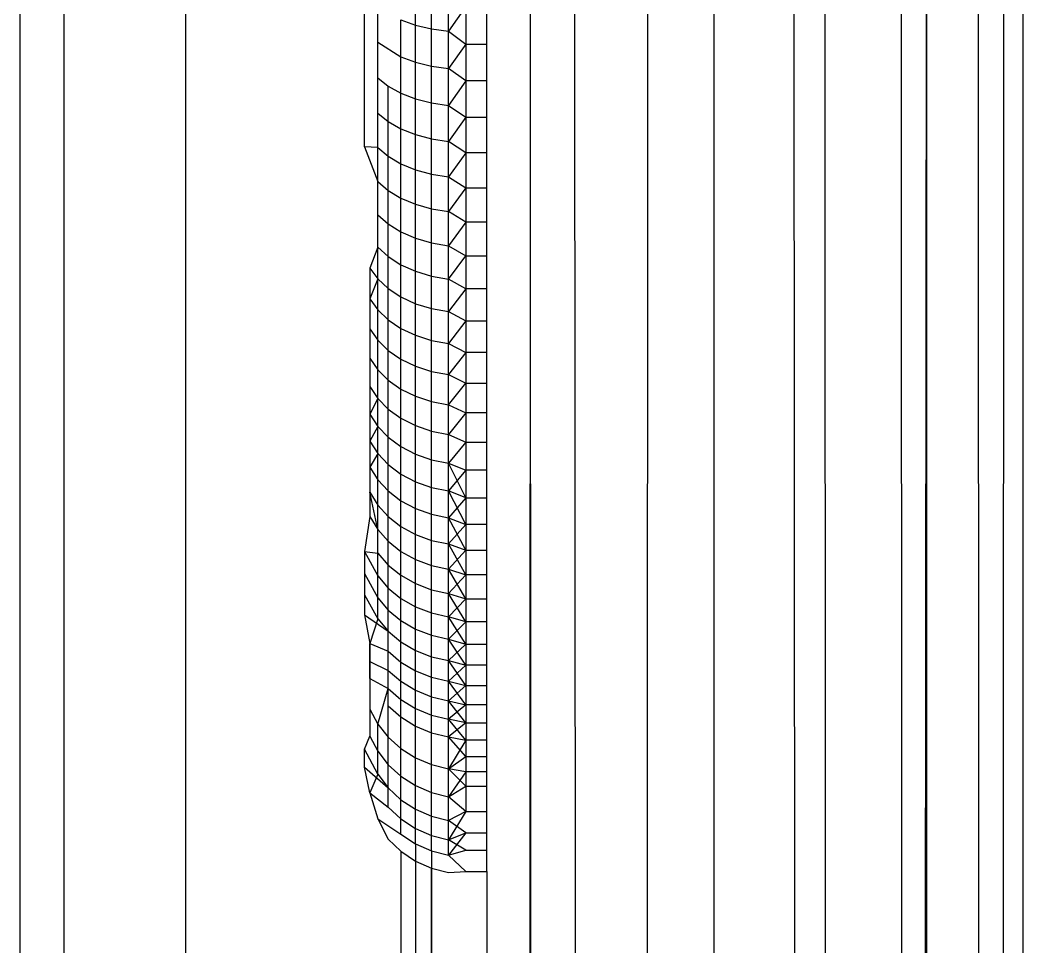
# Model space of a CAD drawing. Header units: inches. Extents: x 17 to 4615, y 5 to 3256.
# Drawn here: x 739.832 to 741.767, y 2413.716 to 2415.503 of the extents above; entities that cross this region are included whole.
import ezdxf

# ---------------------------------------------------------------- set-up
doc = ezdxf.new("R2010")
doc.units = ezdxf.units.IN
doc.header["$MEASUREMENT"] = 0

msp = doc.modelspace()

# ---------------------------------------------------------------- linework, layer by layer
for p, q in [((739.8324, 2243.9742), (739.8324, 2589.912)), ((739.9166, 2589.876), (739.9166, 2244.0102)), ((740.1524, 2244.111), (740.1524, 2589.7753)), ((741.3839, 2416.6283), (741.4482, 2244.6646)), ((740.9998, 2244.473), (741.0432, 2416.5979)), ((741.2124, 2244.5638), (741.1707, 2416.6)), ((740.9014, 2416.5526), (740.9998, 2244.473)), ((740.4969, 2415.2584), (740.4969, 2415.8308)), ((741.5476, 2373.0583), (741.5806, 2415.7614)), ((741.5806, 2415.7614), (741.594, 2244.7269)), ((741.7243, 2325.7594), (741.6808, 2415.7651)), ((741.7289, 2415.7669), (741.7243, 2325.7594)), ((741.7667, 2415.7683), (741.7667, 2244.8007)), ((740.7651, 2244.3727), (740.8169, 2415.6023)), ((740.8715, 2244.4182), (740.8169, 2415.6023)), ((741.3247, 2415.6023), (741.4482, 2244.6646)), ((741.5476, 2373.0583), (741.5324, 2415.6023)), ((740.595, 2415.4933), (740.595, 2415.5659)), ((740.6258, 2415.4859), (740.6258, 2415.5588)), ((740.6585, 2415.4814), (740.6585, 2415.5544)), ((740.5223, 2415.4603), (740.5223, 2415.5304)), ((740.6922, 2415.529), (740.6585, 2415.4814)), ((740.6922, 2415.529), (740.6922, 2415.4568)), ((740.7324, 2415.4568), (740.7324, 2415.529)), ((740.567, 2415.5034), (740.595, 2415.4933)), ((740.567, 2415.4323), (740.567, 2415.5034)), ((740.595, 2415.4933), (740.6258, 2415.4859)), ((740.595, 2415.4218), (740.595, 2415.4933)), ((740.6258, 2415.4859), (740.6585, 2415.4814)), ((740.6258, 2415.4141), (740.6258, 2415.4859)), ((740.6585, 2415.4094), (740.6585, 2415.4814)), ((740.6585, 2415.4814), (740.6922, 2415.4568)), ((740.5223, 2415.4603), (740.567, 2415.4323)), ((740.5223, 2415.3914), (740.5223, 2415.4603)), ((740.6922, 2415.4568), (740.6585, 2415.4094)), ((740.6922, 2415.4568), (740.7324, 2415.4568)), ((740.6922, 2415.4568), (740.6922, 2415.3857)), ((740.7324, 2415.3857), (740.7324, 2415.4568)), ((740.567, 2415.4323), (740.595, 2415.4218)), ((740.567, 2415.3624), (740.567, 2415.4323)), ((740.595, 2415.4218), (740.6258, 2415.4141)), ((740.595, 2415.3515), (740.595, 2415.4218)), ((740.6258, 2415.4141), (740.6585, 2415.4094)), ((740.6258, 2415.3435), (740.6258, 2415.4141)), ((740.6585, 2415.3386), (740.6585, 2415.4094)), ((740.6922, 2415.3857), (740.6585, 2415.4094)), ((740.5223, 2415.3914), (740.5425, 2415.3758)), ((740.5223, 2415.3237), (740.5223, 2415.3914)), ((740.5425, 2415.3758), (740.567, 2415.3624)), ((740.5425, 2415.3075), (740.5425, 2415.3758)), ((740.6922, 2415.3857), (740.6585, 2415.3386)), ((740.7324, 2415.3857), (740.6922, 2415.3857)), ((740.6922, 2415.3857), (740.6922, 2415.3158)), ((740.7324, 2415.3158), (740.7324, 2415.3857)), ((740.567, 2415.3624), (740.595, 2415.3515)), ((740.567, 2415.2936), (740.567, 2415.3624)), ((740.595, 2415.3515), (740.6258, 2415.3435)), ((740.595, 2415.2824), (740.595, 2415.3515)), ((740.6258, 2415.3435), (740.6585, 2415.3386)), ((740.6258, 2415.2741), (740.6258, 2415.3435)), ((740.6585, 2415.2691), (740.6585, 2415.3386)), ((740.6585, 2415.3386), (740.6922, 2415.3158)), ((740.5223, 2415.3237), (740.5425, 2415.3075)), ((740.5223, 2415.2571), (740.5223, 2415.3237)), ((740.5425, 2415.3075), (740.567, 2415.2936)), ((740.5425, 2415.2405), (740.5425, 2415.3075)), ((740.6922, 2415.3158), (740.6585, 2415.2691)), ((740.6922, 2415.3158), (740.7324, 2415.3158)), ((740.6922, 2415.3158), (740.6922, 2415.2471)), ((740.7324, 2415.2471), (740.7324, 2415.3158)), ((740.567, 2415.2936), (740.595, 2415.2824)), ((740.567, 2415.2261), (740.567, 2415.2936)), ((740.595, 2415.2824), (740.6258, 2415.2741)), ((740.595, 2415.2145), (740.595, 2415.2824)), ((740.4969, 2415.2584), (740.5223, 2415.1919)), ((740.5223, 2415.2571), (740.4969, 2415.2584)), ((740.6258, 2415.2741), (740.6585, 2415.2691)), ((740.6258, 2415.206), (740.6258, 2415.2741)), ((740.6585, 2415.2008), (740.6585, 2415.2691)), ((740.6922, 2415.2471), (740.6585, 2415.2691)), ((740.5223, 2415.2571), (740.5425, 2415.2405)), ((740.5223, 2415.1919), (740.5223, 2415.2571)), ((740.5425, 2415.2405), (740.567, 2415.2261)), ((740.5425, 2415.1747), (740.5425, 2415.2405)), ((740.6922, 2415.2471), (740.6585, 2415.2008)), ((740.7324, 2415.2471), (740.6922, 2415.2471)), ((740.6922, 2415.2471), (740.6922, 2415.1796)), ((740.7324, 2415.1796), (740.7324, 2415.2471)), ((740.567, 2415.2261), (740.595, 2415.2145)), ((740.567, 2415.1599), (740.567, 2415.2261)), ((740.595, 2415.2145), (740.6258, 2415.206)), ((740.595, 2415.1479), (740.595, 2415.2145)), ((740.6258, 2415.206), (740.6585, 2415.2008)), ((740.6258, 2415.1391), (740.6258, 2415.206)), ((740.6585, 2415.1337), (740.6585, 2415.2008)), ((740.6585, 2415.2008), (740.6922, 2415.1796)), ((740.5223, 2415.1919), (740.5425, 2415.1747)), ((740.5223, 2415.1279), (740.5223, 2415.1919)), ((740.5425, 2415.1747), (740.567, 2415.1599)), ((740.5425, 2415.1102), (740.5425, 2415.1747)), ((740.6922, 2415.1796), (740.6585, 2415.1337)), ((740.6922, 2415.1796), (740.7324, 2415.1796)), ((740.6922, 2415.1796), (740.6922, 2415.1135)), ((740.7324, 2415.1135), (740.7324, 2415.1796)), ((740.567, 2415.1599), (740.595, 2415.1479)), ((740.567, 2415.095), (740.567, 2415.1599)), ((740.595, 2415.1479), (740.6258, 2415.1391)), ((740.595, 2415.0827), (740.595, 2415.1479)), ((740.5223, 2415.1279), (740.5425, 2415.1102)), ((740.5223, 2415.0653), (740.5223, 2415.1279)), ((740.6258, 2415.1391), (740.6585, 2415.1337)), ((740.6258, 2415.0736), (740.6258, 2415.1391)), ((740.6585, 2415.0681), (740.6585, 2415.1337)), ((740.6922, 2415.1135), (740.6585, 2415.1337)), ((740.5425, 2415.1102), (740.567, 2415.095)), ((740.5425, 2415.0471), (740.5425, 2415.1102)), ((740.6922, 2415.1135), (740.6585, 2415.0681)), ((740.7324, 2415.1135), (740.6922, 2415.1135)), ((740.6922, 2415.1135), (740.6922, 2415.0486)), ((740.7324, 2415.0486), (740.7324, 2415.1135)), ((740.567, 2415.095), (740.595, 2415.0827)), ((740.567, 2415.0315), (740.567, 2415.095)), ((740.5223, 2415.0653), (740.507, 2415.0249)), ((740.5223, 2415.0653), (740.5425, 2415.0471)), ((740.5223, 2415.0041), (740.5223, 2415.0653)), ((740.595, 2415.0827), (740.6258, 2415.0736)), ((740.595, 2415.0188), (740.595, 2415.0827)), ((740.6258, 2415.0736), (740.6585, 2415.0681)), ((740.6258, 2415.0095), (740.6258, 2415.0736)), ((740.6585, 2415.0038), (740.6585, 2415.0681)), ((740.6585, 2415.0681), (740.6922, 2415.0486)), ((740.5425, 2415.0471), (740.567, 2415.0315)), ((740.5425, 2414.9854), (740.5425, 2415.0471)), ((740.6585, 2415.0038), (740.6922, 2415.0486)), ((740.6922, 2415.0486), (740.7324, 2415.0486)), ((740.6922, 2415.0486), (740.6922, 2414.9851)), ((740.7324, 2414.9851), (740.7324, 2415.0486)), ((740.567, 2415.0315), (740.595, 2415.0188)), ((740.567, 2414.9693), (740.567, 2415.0315)), ((740.507, 2415.0249), (740.5223, 2415.0041)), ((740.507, 2415.0249), (740.507, 2414.9656)), ((740.595, 2415.0188), (740.6258, 2415.0095)), ((740.595, 2414.9563), (740.595, 2415.0188)), ((740.6258, 2415.0095), (740.6585, 2415.0038)), ((740.6258, 2414.9467), (740.6258, 2415.0095)), ((740.5223, 2415.0041), (740.507, 2414.9656)), ((740.5223, 2415.0041), (740.5425, 2414.9854)), ((740.5223, 2414.9443), (740.5223, 2415.0041)), ((740.6585, 2414.9409), (740.6585, 2415.0038)), ((740.6922, 2414.9851), (740.6585, 2415.0038)), ((740.5425, 2414.9854), (740.567, 2414.9693)), ((740.5425, 2414.9251), (740.5425, 2414.9854)), ((740.567, 2414.9693), (740.595, 2414.9563)), ((740.567, 2414.9086), (740.567, 2414.9693)), ((740.6922, 2414.9851), (740.6585, 2414.9409)), ((740.7324, 2414.9851), (740.6922, 2414.9851)), ((740.6922, 2414.9851), (740.6922, 2414.9231)), ((740.7324, 2414.9231), (740.7324, 2414.9851)), ((740.507, 2414.9656), (740.5223, 2414.9443)), ((740.507, 2414.9656), (740.507, 2414.9077)), ((740.595, 2414.9563), (740.6258, 2414.9467)), ((740.595, 2414.8953), (740.595, 2414.9563)), ((740.5223, 2414.9443), (740.5425, 2414.9251)), ((740.5223, 2414.8859), (740.5223, 2414.9443)), ((740.6258, 2414.9467), (740.6585, 2414.9409)), ((740.6258, 2414.8855), (740.6258, 2414.9467)), ((740.6585, 2414.8795), (740.6585, 2414.9409)), ((740.6585, 2414.9409), (740.6922, 2414.9231)), ((740.5425, 2414.9251), (740.567, 2414.9086)), ((740.5425, 2414.8663), (740.5425, 2414.9251)), ((740.6922, 2414.9231), (740.6585, 2414.8795)), ((740.6922, 2414.9231), (740.7324, 2414.9231)), ((740.6922, 2414.9231), (740.6922, 2414.8624)), ((740.7324, 2414.8624), (740.7324, 2414.9231)), ((740.507, 2414.9077), (740.5223, 2414.8859)), ((740.507, 2414.9077), (740.507, 2414.8513)), ((740.567, 2414.9086), (740.595, 2414.8953)), ((740.567, 2414.8494), (740.567, 2414.9086)), ((740.595, 2414.8953), (740.6258, 2414.8855)), ((740.595, 2414.8357), (740.595, 2414.8953)), ((740.5223, 2414.8859), (740.5425, 2414.8663)), ((740.5223, 2414.829), (740.5223, 2414.8859)), ((740.6258, 2414.8855), (740.6585, 2414.8795)), ((740.6258, 2414.8257), (740.6258, 2414.8855)), ((740.6585, 2414.8195), (740.6585, 2414.8795)), ((740.6585, 2414.8795), (740.6922, 2414.8624)), ((740.5425, 2414.8663), (740.567, 2414.8494)), ((740.5425, 2414.8089), (740.5425, 2414.8663)), ((740.6922, 2414.8624), (740.6585, 2414.8195)), ((740.7324, 2414.8624), (740.6922, 2414.8624)), ((740.6922, 2414.8624), (740.6922, 2414.8033)), ((740.7324, 2414.8033), (740.7324, 2414.8624)), ((740.507, 2414.8513), (740.5223, 2414.829)), ((740.507, 2414.8513), (740.507, 2414.7965)), ((740.567, 2414.8494), (740.595, 2414.8357)), ((740.567, 2414.7916), (740.567, 2414.8494)), ((740.595, 2414.8357), (740.6258, 2414.8257)), ((740.595, 2414.7777), (740.595, 2414.8357)), ((740.5223, 2414.829), (740.5425, 2414.8089)), ((740.5223, 2414.7736), (740.5223, 2414.829)), ((740.6258, 2414.8257), (740.6585, 2414.8195)), ((740.6258, 2414.7674), (740.6258, 2414.8257)), ((740.6585, 2414.7611), (740.6585, 2414.8195)), ((740.6585, 2414.8195), (740.6922, 2414.8033)), ((740.507, 2414.7965), (740.5223, 2414.7736)), ((740.507, 2414.7965), (740.507, 2414.7431)), ((740.5425, 2414.8089), (740.567, 2414.7916)), ((740.5425, 2414.7531), (740.5425, 2414.8089)), ((740.6585, 2414.7611), (740.6922, 2414.8033)), ((740.6922, 2414.8033), (740.7324, 2414.8033)), ((740.6922, 2414.8033), (740.6922, 2414.7456)), ((740.7324, 2414.7456), (740.7324, 2414.8033)), ((740.567, 2414.7916), (740.595, 2414.7777)), ((740.567, 2414.7355), (740.567, 2414.7916)), ((740.595, 2414.7777), (740.6258, 2414.7674)), ((740.595, 2414.7212), (740.595, 2414.7777)), ((740.5223, 2414.7736), (740.507, 2414.7431)), ((740.5223, 2414.7736), (740.5425, 2414.7531)), ((740.5223, 2414.7198), (740.5223, 2414.7736)), ((740.6258, 2414.7674), (740.6585, 2414.7611)), ((740.6258, 2414.7107), (740.6258, 2414.7674)), ((740.6585, 2414.7042), (740.6585, 2414.7611)), ((740.6585, 2414.7611), (740.6922, 2414.7456)), ((740.507, 2414.7431), (740.5223, 2414.7198)), ((740.507, 2414.7431), (740.507, 2414.6914)), ((740.5425, 2414.7531), (740.567, 2414.7355)), ((740.5425, 2414.6989), (740.5425, 2414.7531)), ((740.6922, 2414.7456), (740.6585, 2414.7042)), ((740.7324, 2414.7456), (740.6922, 2414.7456)), ((740.6922, 2414.7456), (740.6922, 2414.6895)), ((740.7324, 2414.6895), (740.7324, 2414.7456)), ((740.5223, 2414.7198), (740.507, 2414.6914)), ((740.5223, 2414.7198), (740.5425, 2414.6989)), ((740.5223, 2414.6676), (740.5223, 2414.7198)), ((740.567, 2414.7355), (740.595, 2414.7212)), ((740.567, 2414.6809), (740.567, 2414.7355)), ((740.595, 2414.7212), (740.6258, 2414.7107)), ((740.595, 2414.6663), (740.595, 2414.7212)), ((740.5425, 2414.6989), (740.567, 2414.6809)), ((740.5425, 2414.6462), (740.5425, 2414.6989)), ((740.6258, 2414.7107), (740.6585, 2414.7042)), ((740.6258, 2414.6555), (740.6258, 2414.7107)), ((740.6585, 2414.649), (740.6585, 2414.7042)), ((740.6585, 2414.7042), (740.6922, 2414.6895)), ((740.507, 2414.6914), (740.5223, 2414.6676)), ((740.507, 2414.6914), (740.507, 2414.6412)), ((740.567, 2414.6809), (740.595, 2414.6663)), ((740.567, 2414.6279), (740.567, 2414.6809)), ((740.6922, 2414.6895), (740.6585, 2414.649)), ((740.6922, 2414.6895), (740.7324, 2414.6895)), ((740.6922, 2414.6895), (740.6922, 2414.635)), ((740.7324, 2414.635), (740.7324, 2414.6895)), ((740.5223, 2414.6676), (740.507, 2414.6412)), ((740.5223, 2414.6676), (740.5425, 2414.6462)), ((740.5223, 2414.617), (740.5223, 2414.6676)), ((740.595, 2414.6663), (740.6258, 2414.6555)), ((740.595, 2414.613), (740.595, 2414.6663)), ((740.507, 2414.6412), (740.5223, 2414.617)), ((740.507, 2414.6412), (740.507, 2414.5927)), ((740.5425, 2414.6462), (740.567, 2414.6279)), ((740.5425, 2414.5952), (740.5425, 2414.6462)), ((740.6258, 2414.6555), (740.6585, 2414.649)), ((740.6258, 2414.602), (740.6258, 2414.6555)), ((740.6585, 2414.5954), (740.6585, 2414.649)), ((740.6585, 2414.649), (740.6922, 2414.635)), ((740.6922, 2414.5821), (740.6585, 2414.649)), ((740.567, 2414.6279), (740.595, 2414.613)), ((740.567, 2414.5765), (740.567, 2414.6279)), ((740.6922, 2414.635), (740.6585, 2414.5954)), ((740.6922, 2414.635), (740.6922, 2414.5821)), ((740.7324, 2414.635), (740.6922, 2414.635)), ((740.7324, 2414.5821), (740.7324, 2414.635)), ((740.5223, 2414.617), (740.5425, 2414.5952)), ((740.5223, 2414.568), (740.5223, 2414.617)), ((740.595, 2414.613), (740.6258, 2414.602)), ((740.595, 2414.5613), (740.595, 2414.613)), ((740.6258, 2414.602), (740.6585, 2414.5954)), ((740.6258, 2414.5502), (740.6258, 2414.602)), ((740.507, 2414.5927), (740.5223, 2414.568)), ((740.507, 2414.5927), (740.507, 2414.5458)), ((740.5223, 2414.5208), (740.507, 2414.5927)), ((740.5425, 2414.5952), (740.567, 2414.5765)), ((740.5425, 2414.5459), (740.5425, 2414.5952)), ((740.6585, 2414.5434), (740.6585, 2414.5954)), ((740.6922, 2414.5308), (740.6585, 2414.5954)), ((740.6922, 2414.5821), (740.6585, 2414.5954)), ((740.6922, 2414.5821), (740.6585, 2414.5434)), ((740.6922, 2414.5821), (740.7324, 2414.5821)), ((740.6922, 2414.5821), (740.6922, 2414.5308)), ((740.7324, 2414.5308), (740.7324, 2414.5821)), ((740.5223, 2414.568), (740.5425, 2414.5459)), ((740.5223, 2414.5208), (740.5223, 2414.568)), ((740.567, 2414.5765), (740.595, 2414.5613)), ((740.567, 2414.5268), (740.567, 2414.5765)), ((740.507, 2414.5458), (740.4969, 2414.4787)), ((740.507, 2414.5458), (740.5223, 2414.5208)), ((740.5425, 2414.5459), (740.567, 2414.5268)), ((740.5425, 2414.4982), (740.5425, 2414.5459)), ((740.595, 2414.5613), (740.6258, 2414.5502)), ((740.595, 2414.5114), (740.595, 2414.5613)), ((740.6258, 2414.5502), (740.6585, 2414.5434)), ((740.6258, 2414.5), (740.6258, 2414.5502)), ((740.6585, 2414.4931), (740.6585, 2414.5434)), ((740.6585, 2414.5434), (740.6922, 2414.5308)), ((740.6922, 2414.4812), (740.6585, 2414.5434)), ((740.567, 2414.5268), (740.595, 2414.5114)), ((740.567, 2414.4788), (740.567, 2414.5268)), ((740.6922, 2414.5308), (740.6585, 2414.4931)), ((740.7324, 2414.5308), (740.6922, 2414.5308)), ((740.6922, 2414.5308), (740.6922, 2414.4812)), ((740.7324, 2414.4812), (740.7324, 2414.5308)), ((740.5223, 2414.5208), (740.5425, 2414.4982)), ((740.5223, 2414.4752), (740.5223, 2414.5208)), ((740.595, 2414.5114), (740.6258, 2414.5)), ((740.595, 2414.4631), (740.595, 2414.5114)), ((740.5425, 2414.4982), (740.567, 2414.4788)), ((740.5425, 2414.4523), (740.5425, 2414.4982)), ((740.6258, 2414.5), (740.6585, 2414.4931)), ((740.6258, 2414.4516), (740.6258, 2414.5)), ((740.6585, 2414.4445), (740.6585, 2414.4931)), ((740.6585, 2414.4931), (740.6922, 2414.4812)), ((740.6922, 2414.4333), (740.6585, 2414.4931)), ((740.4969, 2414.4787), (740.4969, 2414.436)), ((740.4969, 2414.4787), (740.5223, 2414.4313)), ((740.4969, 2414.4787), (740.5223, 2414.4752)), ((740.5223, 2414.4752), (740.5425, 2414.4523)), ((740.5223, 2414.4313), (740.5223, 2414.4752)), ((740.567, 2414.4788), (740.595, 2414.4631)), ((740.567, 2414.4326), (740.567, 2414.4788)), ((740.6922, 2414.4812), (740.6585, 2414.4445)), ((740.6922, 2414.4812), (740.7324, 2414.4812)), ((740.6922, 2414.4812), (740.6922, 2414.4333)), ((740.7324, 2414.4333), (740.7324, 2414.4812)), ((740.5425, 2414.4523), (740.567, 2414.4326)), ((740.5425, 2414.4081), (740.5425, 2414.4523)), ((740.595, 2414.4631), (740.6258, 2414.4516)), ((740.595, 2414.4166), (740.595, 2414.4631)), ((740.6258, 2414.4516), (740.6585, 2414.4445)), ((740.6258, 2414.4049), (740.6258, 2414.4516)), ((740.4969, 2414.436), (740.4969, 2414.3952)), ((740.4969, 2414.436), (740.5223, 2414.3892)), ((740.5223, 2414.4313), (740.5425, 2414.4081)), ((740.5223, 2414.3892), (740.5223, 2414.4313)), ((740.567, 2414.4326), (740.595, 2414.4166)), ((740.567, 2414.3881), (740.567, 2414.4326)), ((740.6585, 2414.3977), (740.6585, 2414.4445)), ((740.6585, 2414.4445), (740.6922, 2414.4333)), ((740.6922, 2414.3872), (740.6585, 2414.4445)), ((740.6922, 2414.4333), (740.6585, 2414.3977)), ((740.7324, 2414.4333), (740.6922, 2414.4333)), ((740.6922, 2414.4333), (740.6922, 2414.3872)), ((740.7324, 2414.3872), (740.7324, 2414.4333)), ((740.5425, 2414.4081), (740.567, 2414.3881)), ((740.5425, 2414.3657), (740.5425, 2414.4081)), ((740.595, 2414.4166), (740.6258, 2414.4049)), ((740.595, 2414.3719), (740.595, 2414.4166)), ((740.4969, 2414.3952), (740.4969, 2414.3563)), ((740.4969, 2414.3952), (740.5223, 2414.3489)), ((740.5223, 2414.3892), (740.5425, 2414.3657)), ((740.5223, 2414.3489), (740.5223, 2414.3892)), ((740.567, 2414.3881), (740.595, 2414.3719)), ((740.567, 2414.3454), (740.567, 2414.3881)), ((740.6258, 2414.4049), (740.6585, 2414.3977)), ((740.6258, 2414.36), (740.6258, 2414.4049)), ((740.6585, 2414.3527), (740.6585, 2414.3977)), ((740.6585, 2414.3977), (740.6922, 2414.3872)), ((740.6922, 2414.3428), (740.6585, 2414.3977)), ((740.595, 2414.3719), (740.6258, 2414.36)), ((740.595, 2414.3289), (740.595, 2414.3719)), ((740.6922, 2414.3872), (740.6585, 2414.3527)), ((740.6922, 2414.3872), (740.7324, 2414.3872)), ((740.6922, 2414.3872), (740.6922, 2414.3428)), ((740.7324, 2414.3428), (740.7324, 2414.3872)), ((740.4969, 2414.3563), (740.507, 2414.301)), ((740.4969, 2414.3563), (740.5425, 2414.325)), ((740.5425, 2414.3657), (740.567, 2414.3454)), ((740.5425, 2414.325), (740.5425, 2414.3657)), ((740.6258, 2414.36), (740.6585, 2414.3527)), ((740.6258, 2414.3169), (740.6258, 2414.36)), ((740.6585, 2414.3095), (740.6585, 2414.3527)), ((740.6922, 2414.3001), (740.6585, 2414.3527)), ((740.6922, 2414.3428), (740.6585, 2414.3527)), ((740.5223, 2414.3489), (740.507, 2414.301)), ((740.5223, 2414.3489), (740.5425, 2414.325)), ((740.567, 2414.3454), (740.595, 2414.3289)), ((740.567, 2414.3045), (740.567, 2414.3454)), ((740.6922, 2414.3428), (740.6585, 2414.3095)), ((740.7324, 2414.3428), (740.6922, 2414.3428)), ((740.6922, 2414.3428), (740.6922, 2414.3001)), ((740.7324, 2414.3001), (740.7324, 2414.3428)), ((740.5425, 2414.325), (740.567, 2414.3045)), ((740.5425, 2414.2862), (740.5425, 2414.325)), ((740.595, 2414.3289), (740.6258, 2414.3169)), ((740.595, 2414.2878), (740.595, 2414.3289)), ((740.6258, 2414.3169), (740.6585, 2414.3095)), ((740.6258, 2414.2756), (740.6258, 2414.3169)), ((740.507, 2414.301), (740.5425, 2414.2862)), ((740.507, 2414.301), (740.507, 2414.2665)), ((740.507, 2414.2339), (740.507, 2414.301)), ((740.567, 2414.3045), (740.595, 2414.2878)), ((740.567, 2414.2654), (740.567, 2414.3045)), ((740.6585, 2414.2681), (740.6585, 2414.3095)), ((740.6585, 2414.3095), (740.6922, 2414.3001)), ((740.6922, 2414.2593), (740.6585, 2414.3095)), ((740.6922, 2414.3001), (740.6585, 2414.2681)), ((740.6922, 2414.3001), (740.7324, 2414.3001)), ((740.6922, 2414.3001), (740.6922, 2414.2593)), ((740.7324, 2414.2593), (740.7324, 2414.3001)), ((740.5425, 2414.2862), (740.567, 2414.2654)), ((740.5425, 2414.2493), (740.5425, 2414.2862)), ((740.595, 2414.2878), (740.6258, 2414.2756)), ((740.595, 2414.2485), (740.595, 2414.2878)), ((740.6258, 2414.2756), (740.6585, 2414.2681)), ((740.6258, 2414.2362), (740.6258, 2414.2756)), ((740.507, 2414.2665), (740.5425, 2414.2493)), ((740.507, 2414.2665), (740.507, 2414.2339)), ((740.567, 2414.2654), (740.595, 2414.2485)), ((740.567, 2414.2282), (740.567, 2414.2654)), ((740.6585, 2414.2286), (740.6585, 2414.2681)), ((740.6585, 2414.2681), (740.6922, 2414.2593)), ((740.6922, 2414.2204), (740.6585, 2414.2681)), ((740.6922, 2414.2593), (740.6585, 2414.2286)), ((740.6922, 2414.2593), (740.6922, 2414.2204)), ((740.7324, 2414.2593), (740.6922, 2414.2593)), ((740.7324, 2414.2204), (740.7324, 2414.2593)), ((740.507, 2414.2339), (740.5425, 2414.2142)), ((740.507, 2414.2339), (740.507, 2414.1743)), ((740.5425, 2414.2493), (740.567, 2414.2282)), ((740.5425, 2414.2142), (740.5425, 2414.2493)), ((740.595, 2414.2485), (740.6258, 2414.2362)), ((740.595, 2414.2111), (740.595, 2414.2485)), ((740.6258, 2414.2362), (740.6585, 2414.2286)), ((740.6258, 2414.1986), (740.6258, 2414.2362)), ((740.5223, 2414.1459), (740.5425, 2414.2142)), ((740.5425, 2414.2142), (740.567, 2414.1929)), ((740.5425, 2414.181), (740.5425, 2414.2142)), ((740.567, 2414.2282), (740.595, 2414.2111)), ((740.567, 2414.1929), (740.567, 2414.2282)), ((740.6585, 2414.1909), (740.6585, 2414.2286)), ((740.6585, 2414.2286), (740.6922, 2414.2204)), ((740.6922, 2414.1832), (740.6585, 2414.2286)), ((740.6922, 2414.2204), (740.6585, 2414.1909)), ((740.6922, 2414.2204), (740.7324, 2414.2204)), ((740.6922, 2414.2204), (740.6922, 2414.1832)), ((740.7324, 2414.1832), (740.7324, 2414.2204)), ((740.7324, 2414.148), (740.7324, 2414.2204)), ((740.595, 2414.2111), (740.6258, 2414.1986)), ((740.595, 2414.1756), (740.595, 2414.2111)), ((740.6258, 2414.1986), (740.6585, 2414.1909)), ((740.6258, 2414.1629), (740.6258, 2414.1986)), ((740.5425, 2414.181), (740.567, 2414.1595)), ((740.5425, 2414.1204), (740.5425, 2414.181)), ((740.567, 2414.1929), (740.595, 2414.1756)), ((740.567, 2414.1595), (740.567, 2414.1929)), ((740.595, 2414.1756), (740.6258, 2414.1629)), ((740.595, 2414.142), (740.595, 2414.1756)), ((740.6585, 2414.1552), (740.6585, 2414.1909)), ((740.6585, 2414.1909), (740.6922, 2414.1832)), ((740.6922, 2414.148), (740.6585, 2414.1909)), ((740.6922, 2414.1832), (740.6585, 2414.1552)), ((740.7324, 2414.1832), (740.6922, 2414.1832)), ((740.6922, 2414.1832), (740.6922, 2414.148)), ((740.7324, 2414.148), (740.7324, 2414.1832)), ((740.507, 2414.1743), (740.5223, 2414.1459)), ((740.507, 2414.1743), (740.507, 2414.1223)), ((740.567, 2414.1595), (740.595, 2414.142)), ((740.567, 2414.0984), (740.567, 2414.1595)), ((740.6258, 2414.1629), (740.6585, 2414.1552)), ((740.6258, 2414.1292), (740.6258, 2414.1629)), ((740.5223, 2414.1459), (740.5425, 2414.1204)), ((740.5223, 2414.0935), (740.5223, 2414.1459)), ((740.595, 2414.142), (740.6258, 2414.1292)), ((740.595, 2414.0806), (740.595, 2414.142)), ((740.6585, 2414.1214), (740.6585, 2414.1552)), ((740.6922, 2414.1147), (740.6585, 2414.1552)), ((740.6922, 2414.148), (740.6585, 2414.1552)), ((740.6922, 2414.148), (740.6585, 2414.1214)), ((740.6922, 2414.148), (740.7324, 2414.148)), ((740.6922, 2414.148), (740.6922, 2414.1147)), ((740.7324, 2414.1147), (740.7324, 2414.148)), ((740.7324, 2414.0833), (740.7324, 2414.148)), ((740.4969, 2414.0972), (740.507, 2414.1223)), ((740.507, 2414.1223), (740.5223, 2414.0935)), ((740.5425, 2414.1204), (740.567, 2414.0984)), ((740.5425, 2414.0675), (740.5425, 2414.1204)), ((740.6258, 2414.1292), (740.6585, 2414.1214)), ((740.6258, 2414.0676), (740.6258, 2414.1292)), ((740.6585, 2414.0596), (740.6585, 2414.1214)), ((740.6585, 2414.1214), (740.6922, 2414.1147)), ((740.6922, 2414.0833), (740.6585, 2414.1214)), ((740.567, 2414.0984), (740.595, 2414.0806)), ((740.567, 2414.0452), (740.567, 2414.0984)), ((740.6922, 2414.1147), (740.6585, 2414.0596)), ((740.7324, 2414.1147), (740.6922, 2414.1147)), ((740.6922, 2414.1147), (740.6922, 2414.0833)), ((740.7324, 2414.0833), (740.7324, 2414.1147)), ((740.5223, 2414.0489), (740.4969, 2414.0972)), ((740.4969, 2414.0625), (740.4969, 2414.0972)), ((740.5223, 2414.0935), (740.5425, 2414.0675)), ((740.5223, 2414.0489), (740.5223, 2414.0935)), ((740.595, 2414.0806), (740.6258, 2414.0676)), ((740.595, 2414.0272), (740.595, 2414.0806)), ((740.6585, 2414.0596), (740.6922, 2414.0833)), ((740.6922, 2414.0833), (740.7324, 2414.0833)), ((740.6922, 2414.0833), (740.6922, 2414.0538)), ((740.7324, 2414.0538), (740.7324, 2414.0833)), ((740.7324, 2414.0263), (740.7324, 2414.0833)), ((740.507, 2414.0135), (740.4969, 2414.0625)), ((740.4969, 2414.0625), (740.5425, 2414.0226)), ((740.5425, 2414.0675), (740.567, 2414.0452)), ((740.5425, 2414.0226), (740.5425, 2414.0675)), ((740.6258, 2414.0676), (740.6585, 2414.0596)), ((740.6258, 2414.0139), (740.6258, 2414.0676)), ((740.6585, 2414.0058), (740.6585, 2414.0596)), ((740.6922, 2414.0263), (740.6585, 2414.0596)), ((740.6922, 2414.0538), (740.6585, 2414.0596)), ((740.5223, 2414.0489), (740.507, 2414.0135)), ((740.5223, 2414.0489), (740.5425, 2414.0226)), ((740.567, 2414.0452), (740.595, 2414.0272)), ((740.567, 2414), (740.567, 2414.0452)), ((740.6922, 2414.0538), (740.6585, 2414.0058)), ((740.7324, 2414.0538), (740.6922, 2414.0538)), ((740.6922, 2414.0538), (740.6922, 2414.0263)), ((740.7324, 2414.0263), (740.7324, 2414.0538)), ((740.5425, 2414.0226), (740.567, 2414)), ((740.5425, 2413.9857), (740.5425, 2414.0226)), ((740.595, 2414.0272), (740.6258, 2414.0139)), ((740.595, 2413.9817), (740.595, 2414.0272)), ((740.6585, 2414.0058), (740.6922, 2414.0263)), ((740.6922, 2414.0263), (740.7324, 2414.0263)), ((740.6922, 2414.0263), (740.6922, 2413.9771)), ((740.7324, 2413.9771), (740.7324, 2414.0263)), ((740.507, 2414.0135), (740.5425, 2413.9857)), ((740.507, 2414.0135), (740.5223, 2413.9632)), ((740.6258, 2414.0139), (740.6585, 2414.0058)), ((740.6258, 2413.9682), (740.6258, 2414.0139)), ((740.6585, 2413.96), (740.6585, 2414.0058)), ((740.6922, 2413.9771), (740.6585, 2414.0058)), ((740.5425, 2413.9857), (740.567, 2413.9628)), ((740.567, 2414), (740.595, 2413.9817)), ((740.567, 2413.9628), (740.567, 2414)), ((740.5223, 2413.9632), (740.567, 2413.9338)), ((740.5223, 2413.9632), (740.5425, 2413.9238)), ((740.567, 2413.9628), (740.595, 2413.9443)), ((740.567, 2413.9338), (740.567, 2413.9628)), ((740.595, 2413.9817), (740.6258, 2413.9682)), ((740.595, 2413.9443), (740.595, 2413.9817)), ((740.6258, 2413.9682), (740.6585, 2413.96)), ((740.6258, 2413.9307), (740.6258, 2413.9682)), ((740.6922, 2413.9771), (740.6585, 2413.96)), ((740.6922, 2413.9771), (740.6585, 2413.9224)), ((740.6922, 2413.9771), (740.7324, 2413.9771)), ((740.7324, 2413.936), (740.7324, 2413.9771)), ((740.595, 2413.9443), (740.6258, 2413.9307)), ((740.595, 2413.9151), (740.595, 2413.9443)), ((740.6585, 2413.9224), (740.6585, 2413.96)), ((740.6922, 2413.936), (740.6585, 2413.96)), ((740.5425, 2413.9238), (740.567, 2413.9006)), ((740.567, 2413.9338), (740.595, 2413.9151)), ((740.6258, 2413.9307), (740.6585, 2413.9224)), ((740.6258, 2413.9014), (740.6258, 2413.9307)), ((740.6585, 2413.9224), (740.6922, 2413.936)), ((740.6922, 2413.936), (740.6585, 2413.893)), ((740.6922, 2413.936), (740.7324, 2413.936)), ((740.7324, 2413.903), (740.7324, 2413.936)), ((740.595, 2413.9151), (740.6258, 2413.9014)), ((740.595, 2413.9151), (740.595, 2413.8817)), ((740.6585, 2413.893), (740.6585, 2413.9224)), ((740.6922, 2413.903), (740.6585, 2413.9224)), ((740.567, 2413.9006), (740.4933, 2244.2566)), ((740.567, 2413.9006), (740.595, 2413.8817)), ((740.6258, 2413.9014), (740.6585, 2413.893)), ((740.6258, 2413.9014), (740.6258, 2413.8679)), ((740.6585, 2413.893), (740.6922, 2413.903)), ((740.6922, 2413.8616), (740.6585, 2413.893)), ((740.6922, 2413.903), (740.7324, 2413.903)), ((740.7324, 2413.8616), (740.7324, 2413.903)), ((740.595, 2413.8817), (740.6258, 2413.8679)), ((740.595, 2413.8817), (740.6324, 2244.316)), ((740.6258, 2413.8679), (740.6585, 2413.8594)), ((740.6258, 2413.8679), (740.6324, 2244.316)), ((740.6713, 2244.3326), (740.6258, 2413.8679)), ((740.6585, 2413.8594), (740.6922, 2413.8616)), ((740.6922, 2413.8616), (740.7324, 2413.8616)), ((740.7324, 2413.8616), (740.7324, 2282.9523))]:
    msp.add_line(p, q)

doc.saveas('drawing.dxf')
